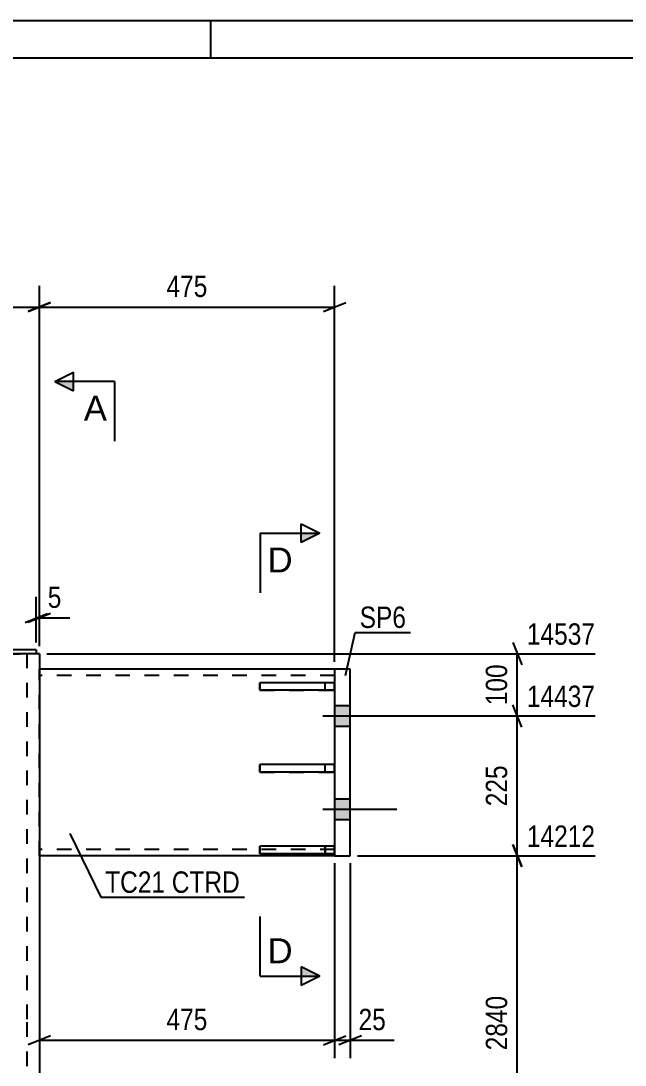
# Model space of a CAD drawing. Header units: millimetres. Extents: x -130 to 464, y -170 to 250.
# Drawn here: x 18.4 to 99.4, y 110.5 to 250.4 of the extents above; entities that cross this region are included whole.
import ezdxf

# ---------------------------------------------------------------- set-up
doc = ezdxf.new("R2010")
doc.units = ezdxf.units.MM
doc.linetypes.add('DXK_LINE_DOT2', pattern=[3.9198, 1.9599, -1.9599])
doc.styles.add('Arial', font='ARIAL.TTF', dxfattribs={"height": 0.2})
doc.styles.add('Arial Narrow', font='ARIALN.TTF', dxfattribs={"height": 0.2})

# ---------------------------------------------------------------- blocks, each defined once
blk = doc.blocks.new('Unknown-284858639-1134')
at = {"color": 5, "linetype": 'Continuous'}
for p, q in [((463.84, 250.42), (-130.16, 250.42)), ((43.84, 245.42), (43.84, 250.42)), ((458.84, 245.42), (-125.16, 245.42))]:
    blk.add_line(p, q, dxfattribs=at)
blk = doc.blocks.new('Part-284858639-1326 - 1225')
at = {"color": 2, "linetype": 'Continuous'}
for p, q in [((60.41, 139.8), (50.41, 139.8)), ((50.41, 138.8), (50.41, 139.8)), ((60.41, 138.8), (50.41, 138.8)), ((60.41, 139.8), (60.41, 138.8))]:
    blk.add_line(p, q, dxfattribs=at)
at = {"color": 7, "linetype": 'DXK_LINE_DOT2'}
blk.add_line((59.16, 138.8), (59.16, 139.8), dxfattribs=at)
blk = doc.blocks.new('Part-284858639-1327 - 1225')
at = {"color": 2, "linetype": 'Continuous'}
for p, q in [((60.41, 150.75), (50.41, 150.75)), ((50.41, 149.75), (50.41, 150.75)), ((60.41, 150.75), (60.41, 149.75)), ((60.41, 149.75), (50.41, 149.75))]:
    blk.add_line(p, q, dxfattribs=at)
at = {"color": 7, "linetype": 'DXK_LINE_DOT2'}
blk.add_line((59.16, 149.75), (59.16, 150.75), dxfattribs=at)
blk = doc.blocks.new('Part-284858639-1328 - 1225')
at = {"color": 2, "linetype": 'Continuous'}
for p, q in [((60.41, 161.71), (50.41, 161.71)), ((50.41, 160.71), (50.41, 161.71)), ((60.41, 161.71), (60.41, 160.71)), ((60.41, 160.71), (50.41, 160.71))]:
    blk.add_line(p, q, dxfattribs=at)
at = {"color": 7, "linetype": 'DXK_LINE_DOT2'}
blk.add_line((59.16, 160.71), (59.16, 161.71), dxfattribs=at)
blk = doc.blocks.new('Part-284858639-1329 - 1225')
at = {"color": 7, "linetype": 'DXK_LINE_DOT2'}
for p, q in [((60.41, 139.8), (50.41, 139.8)), ((50.41, 139.8), (50.41, 138.8)), ((50.41, 138.8), (60.41, 138.8)), ((59.16, 139.8), (59.16, 138.8)), ((60.41, 138.8), (60.41, 139.8))]:
    blk.add_line(p, q, dxfattribs=at)
blk = doc.blocks.new('Part-284858639-1394 - 1225')
at = {"color": 2, "linetype": 'Continuous'}
for p, q in [((-20.42, 166.11), (-3.17, 166.11)), ((-20.42, 166.11), (-20.42, 165.61)), ((-20.42, 165.61), (-19.02, 165.61)), ((20.42, 166.11), (3.17, 166.11)), ((20.42, 165.61), (19.02, 165.61)), ((20.42, 166.11), (20.42, 165.61))]:
    blk.add_line(p, q, dxfattribs=at)
at = {"color": 7, "linetype": 'DXK_LINE_DOT2'}
for p, q in [((-19.02, 165.61), (19.02, 165.61)), ((20.42, 166.11), (-3.17, 166.11)), ((-3.17, 166.11), (3.17, 166.11))]:
    blk.add_line(p, q, dxfattribs=at)
blk = doc.blocks.new('Part-284858639-1330 - 1225')
at = {"color": 7, "linetype": 'DXK_LINE_DOT2'}
for p, q in [((60.41, 150.75), (50.41, 150.75)), ((50.41, 150.75), (50.41, 149.75)), ((59.16, 149.75), (59.16, 150.75)), ((60.41, 149.75), (60.41, 150.75)), ((50.41, 149.75), (60.41, 149.75))]:
    blk.add_line(p, q, dxfattribs=at)
blk = doc.blocks.new('Part-284858639-1331 - 1225')
at = {"color": 7, "linetype": 'DXK_LINE_DOT2'}
for p, q in [((60.41, 161.71), (50.41, 161.71)), ((50.41, 161.71), (50.41, 160.71)), ((59.16, 160.71), (59.16, 161.71)), ((60.41, 160.71), (60.41, 161.71)), ((50.41, 160.71), (60.41, 160.71))]:
    blk.add_line(p, q, dxfattribs=at)
blk = doc.blocks.new('Part-284858639-1359 - 1225')
at = {"color": 2, "linetype": 'Continuous'}
for p, q in [((19.02, 165.61), (-17.5, 165.61)), ((20.83, 165.61), (20.42, 165.61)), ((20.83, 165.61), (20.83, 116.3)), ((20.83, 116.2), (20.83, 29.27))]:
    blk.add_line(p, q, dxfattribs=at)
at = {"color": 7, "linetype": 'DXK_LINE_DOT2'}
for p, q in [((20.42, 165.61), (18.68, 165.61)), ((19.17, 165.61), (19.17, 116.3)), ((19.17, 116.2), (19.17, 29.27))]:
    blk.add_line(p, q, dxfattribs=at)
blk = doc.blocks.new('Bolt-284858639-1363 - 1225')
at = {"linetype": 'Continuous'}
for points in [[(60.42, 158.65), (60.42, 155.9), (62.5, 155.9), (62.5, 158.65)], [(60.42, 158.65), (60.42, 155.9), (62.5, 155.9), (62.5, 158.65)], [(60.42, 146.15), (60.42, 143.4), (62.5, 143.4), (62.5, 146.15)], [(60.42, 146.15), (60.42, 143.4), (62.5, 143.4), (62.5, 146.15)]]:
    blk.add_hatch(color=1, dxfattribs=at).paths.add_polyline_path(points)
at = {"color": 1, "linetype": 'Continuous'}
for p, q in [((60.42, 158.65), (62.5, 158.65)), ((60.42, 158.65), (62.5, 158.65)), ((58.83, 157.27), (68.75, 157.27)), ((58.83, 157.27), (68.75, 157.27)), ((60.42, 155.9), (62.5, 155.9)), ((60.42, 155.9), (62.5, 155.9)), ((60.42, 146.15), (62.5, 146.15)), ((60.42, 146.15), (62.5, 146.15)), ((58.83, 144.77), (68.75, 144.77)), ((58.83, 144.77), (68.75, 144.77)), ((60.42, 143.4), (62.5, 143.4)), ((60.42, 143.4), (62.5, 143.4))]:
    blk.add_line(p, q, dxfattribs=at)
blk = doc.blocks.new('Part-284858639-1379 - 1225')
at = {"color": 2, "linetype": 'Continuous'}
for p, q in [((60.42, 163.52), (20.83, 163.52)), ((60.42, 138.52), (20.83, 138.52))]:
    blk.add_line(p, q, dxfattribs=at)
at = {"color": 7, "linetype": 'DXK_LINE_DOT2'}
for p, q in [((20.83, 138.52), (20.83, 163.52)), ((60.42, 162.69), (20.83, 162.69)), ((60.42, 163.52), (60.42, 138.52)), ((60.42, 139.36), (20.83, 139.36))]:
    blk.add_line(p, q, dxfattribs=at)
blk = doc.blocks.new('Part-284858639-1429 - 1225')
at = {"color": 2, "linetype": 'Continuous'}
for p, q in [((60.42, 163.52), (60.42, 138.52)), ((62.5, 163.52), (60.42, 163.52)), ((62.5, 138.52), (62.5, 163.52)), ((60.42, 138.52), (62.5, 138.52))]:
    blk.add_line(p, q, dxfattribs=at)
blk = doc.blocks.new('StraightDimension-284858639-10043 - 1225')
at = {"color": 7, "linetype": 'Continuous'}
for p, q in [((20.83, 137.52), (20.83, 111.4)), ((60.42, 137.52), (60.42, 111.4)), ((22.33, 114.4), (19.33, 113.2)), ((20.83, 113.8), (60.42, 113.8)), ((58.92, 113.2), (61.92, 114.4))]:
    blk.add_line(p, q, dxfattribs=at)
at = {"color": 0}
blk.add_wipeout([(43.97, 114.55), (43.97, 118.75), (37.28, 118.75), (37.28, 114.55)], dxfattribs=at)
at = {"color": 3, "style": 'Arial Narrow'}
blk.add_text('475', height=2.863, dxfattribs=at).set_placement((37.88, 115.15))
blk = doc.blocks.new('StraightDimension-284858639-1727 - 1225')
at = {"color": 7, "linetype": 'Continuous'}
for p, q in [((-86.51, 167.11), (-85.31, 164.11)), ((19.83, 165.61), (-96.35, 165.61)), ((-85.91, 157.27), (-85.91, 165.61)), ((-85.31, 155.77), (-86.51, 158.77)), ((-63.5, 157.27), (-96.35, 157.27))]:
    blk.add_line(p, q, dxfattribs=at)
at = {"color": 0, "linetype": 'Continuous'}
blk.add_wipeout([(-86.61, 166.21), (-86.61, 170.41), (-96.95, 170.41), (-96.95, 166.21)], dxfattribs=at)
at = {"color": 0}
blk.add_wipeout([(-86.66, 164.78), (-90.86, 164.78), (-90.86, 158.1), (-86.66, 158.1)], dxfattribs=at)
at = {"color": 3, "linetype": 'Continuous', "style": 'Arial Narrow'}
blk.add_text('14537', height=2.863, dxfattribs=at).set_placement((-96.35, 166.81))
at = {"color": 3, "style": 'Arial Narrow'}
blk.add_text('100', height=2.863, rotation=90.0002, dxfattribs=at).set_placement((-87.26, 158.7))
blk = doc.blocks.new('StraightDimension-284858639-1737 - 1225')
at = {"color": 7, "linetype": 'Continuous'}
for p, q in [((84.3, 167.11), (85.5, 164.11)), ((21.83, 165.61), (95.34, 165.61)), ((84.9, 157.27), (84.9, 165.61)), ((85.5, 155.77), (84.3, 158.77)), ((67.67, 157.27), (95.34, 157.27))]:
    blk.add_line(p, q, dxfattribs=at)
at = {"color": 0, "linetype": 'Continuous'}
blk.add_wipeout([(95.94, 166.21), (95.94, 170.41), (85.6, 170.41), (85.6, 166.21)], dxfattribs=at)
at = {"color": 0}
blk.add_wipeout([(84.15, 164.78), (79.95, 164.78), (79.95, 158.1), (84.15, 158.1)], dxfattribs=at)
at = {"color": 3, "linetype": 'Continuous', "style": 'Arial Narrow'}
blk.add_text('14537', height=2.863, dxfattribs=at).set_placement((86.2, 166.81))
at = {"color": 3, "style": 'Arial Narrow'}
blk.add_text('100', height=2.863, rotation=90.0002, dxfattribs=at).set_placement((83.55, 158.7))
blk = doc.blocks.new('StraightDimension-284858639-1747 - 1225')
at = {"color": 7, "linetype": 'Continuous'}
for p, q in [((85.5, 155.77), (84.3, 158.77)), ((67.67, 157.27), (95.34, 157.27)), ((84.9, 138.52), (84.9, 157.27)), ((84.3, 140.02), (85.5, 137.02)), ((63.5, 138.52), (95.34, 138.52))]:
    blk.add_line(p, q, dxfattribs=at)
at = {"color": 0}
blk.add_wipeout([(84.15, 151.24), (79.95, 151.24), (79.95, 144.56), (84.15, 144.56)], dxfattribs=at)
at = {"color": 3, "style": 'Arial Narrow'}
blk.add_text('225', height=2.863, rotation=90.0002, dxfattribs=at).set_placement((83.55, 145.16))
at = {"color": 0, "linetype": 'Continuous'}
blk.add_wipeout([(95.94, 157.87), (95.94, 162.07), (85.6, 162.07), (85.6, 157.87)], dxfattribs=at)
at = {"color": 3, "linetype": 'Continuous', "style": 'Arial Narrow'}
blk.add_text('14437', height=2.863, dxfattribs=at).set_placement((86.2, 158.47))
blk = doc.blocks.new('StraightDimension-284858639-1756 - 1225')
at = {"color": 7, "linetype": 'Continuous'}
for p, q in [((85.5, 137.02), (84.3, 140.02)), ((63.5, 138.52), (95.34, 138.52)), ((84.9, 93.7), (84.9, 138.52)), ((84.3, 95.2), (85.5, 92.2)), ((67.67, 93.7), (95.34, 93.7))]:
    blk.add_line(p, q, dxfattribs=at)
at = {"color": 0}
blk.add_wipeout([(84.15, 120.37), (79.95, 120.37), (79.95, 111.85), (84.15, 111.85)], dxfattribs=at)
at = {"color": 3, "style": 'Arial Narrow'}
blk.add_text('2840', height=2.863, rotation=90.0002, dxfattribs=at).set_placement((83.55, 112.45))
at = {"color": 0, "linetype": 'Continuous'}
blk.add_wipeout([(95.94, 139.12), (95.94, 143.32), (85.6, 143.32), (85.6, 139.12)], dxfattribs=at)
at = {"color": 3, "linetype": 'Continuous', "style": 'Arial Narrow'}
blk.add_text('14212', height=2.863, dxfattribs=at).set_placement((86.2, 139.72))
blk = doc.blocks.new('StraightDimension-284858639-1982 - 1225')
at = {"color": 7, "linetype": 'Continuous'}
for p, q in [((20.42, 167.11), (20.42, 173.25)), ((20.83, 166.61), (20.83, 173.25)), ((18.92, 169.8), (21.92, 171)), ((22.33, 171), (19.33, 169.8)), ((20.42, 170.4), (20.83, 170.4)), ((20.83, 170.4), (24.91, 170.4)), ((20.83, 170.4), (24.91, 170.4))]:
    blk.add_line(p, q, dxfattribs=at)
at = {"color": 0}
blk.add_wipeout([(24.39, 171.15), (24.39, 175.35), (21.36, 175.35), (21.36, 171.15)], dxfattribs=at)
at = {"color": 3, "style": 'Arial Narrow'}
blk.add_text('5', height=2.86, dxfattribs=at).set_placement((21.96, 171.75))
blk = doc.blocks.new('StraightDimension-284858639-4390 - 1225')
at = {"color": 7, "linetype": 'Continuous'}
for p, q in [((20.83, 166.61), (20.83, 214.92)), ((60.42, 164.52), (60.42, 214.92)), ((22.33, 212.67), (19.33, 211.47)), ((20.83, 212.07), (60.42, 212.07)), ((58.92, 211.47), (61.92, 212.67))]:
    blk.add_line(p, q, dxfattribs=at)
at = {"color": 0}
blk.add_wipeout([(43.97, 212.82), (43.97, 217.02), (37.28, 217.02), (37.28, 212.82)], dxfattribs=at)
at = {"color": 3, "style": 'Arial Narrow'}
blk.add_text('475', height=2.863, dxfattribs=at).set_placement((37.88, 213.42))
blk = doc.blocks.new('StraightDimension-284858639-4391 - 1225')
at = {"color": 7, "linetype": 'Continuous'}
for p, q in [((0, 167.11), (0, 214.92)), ((20.83, 166.61), (20.83, 214.92)), ((1.5, 212.67), (-1.5, 211.47)), ((0, 212.07), (20.83, 212.07)), ((19.33, 211.47), (22.33, 212.67))]:
    blk.add_line(p, q, dxfattribs=at)
at = {"color": 0}
blk.add_wipeout([(13.76, 212.82), (13.76, 217.02), (7.08, 217.02), (7.08, 212.82)], dxfattribs=at)
at = {"color": 3, "style": 'Arial Narrow'}
blk.add_text('250', height=2.863, dxfattribs=at).set_placement((7.68, 213.42))
blk = doc.blocks.new('StraightDimension-284858639-10042 - 1225')
at = {"color": 7, "linetype": 'Continuous'}
for p, q in [((60.42, 137.52), (60.42, 111.4)), ((62.5, 137.52), (62.5, 111.4)), ((58.92, 113.2), (61.92, 114.4)), ((60.42, 113.8), (62.5, 113.8)), ((64, 114.4), (61, 113.2)), ((62.5, 113.8), (68.41, 113.8)), ((62.5, 113.8), (68.41, 113.8))]:
    blk.add_line(p, q, dxfattribs=at)
at = {"color": 0}
blk.add_wipeout([(67.88, 114.55), (67.88, 118.75), (63.03, 118.75), (63.03, 114.55)], dxfattribs=at)
at = {"color": 3, "style": 'Arial Narrow'}
blk.add_text('25', height=2.863, dxfattribs=at).set_placement((63.63, 115.15))
blk = doc.blocks.new('SectionMark-284858639-2126 - 1225')
at = {"linetype": 'Continuous'}
blk.add_hatch(color=6, dxfattribs=at).paths.add_polyline_path([(25.4, 202.09), (25.4, 200.84), (22.9, 202.09)])
at = {"color": 6, "linetype": 'Continuous'}
for p, q in [((22.9, 202.09), (25.4, 203.34)), ((25.4, 200.84), (25.4, 203.34)), ((30.9, 202.09), (22.9, 202.09)), ((22.9, 202.09), (25.4, 200.84)), ((30.9, 202.09), (30.9, 194.09))]:
    blk.add_line(p, q, dxfattribs=at)
at = {"color": 0, "linetype": 'Continuous'}
blk.add_wipeout([(29.9, 196.84), (29.9, 200.34), (26.79, 200.34), (26.79, 196.84)], dxfattribs=at)
at = {"color": 3, "linetype": 'Continuous', "style": 'Arial'}
blk.add_text('A', height=3.34, rotation=-0.0115, dxfattribs=at).set_placement((26.79, 196.84))
blk = doc.blocks.new('Mark-284858639-1425 - 1225')
at = {"color": 0}
blk.add_wipeout([(69.99, 169.06), (69.99, 172.06), (63.78, 172.06), (63.78, 169.06)], dxfattribs=at)
blk.add_wipeout([(69.99, 169.06), (69.99, 172.06), (63.78, 172.06), (63.78, 169.06)], dxfattribs=at)
at = {"color": 30, "linetype": 'Continuous'}
for p, q in [((61.87, 162.7), (63.18, 168.46)), ((63.18, 168.46), (70.59, 168.46))]:
    blk.add_line(p, q, dxfattribs=at)
at = {"color": 3, "style": 'Arial Narrow'}
blk.add_text('SP6', height=2.863, dxfattribs=at).set_placement((63.78, 169.06))
blk = doc.blocks.new('Mark-284858639-6692 - 1225')
at = {"color": 0}
for points in [[(37.69, 133.56), (37.69, 136.56), (29.66, 136.56), (29.66, 133.56)], [(47.72, 133.56), (47.72, 136.56), (38.59, 136.56), (38.59, 133.56)]]:
    blk.add_wipeout(points, dxfattribs=at)
for points in [[(37.69, 133.56), (37.69, 136.56), (29.66, 136.56), (29.66, 133.56)], [(47.72, 133.56), (47.72, 136.56), (38.59, 136.56), (38.59, 133.56)]]:
    blk.add_wipeout(points, dxfattribs=at)
at = {"color": 30, "linetype": 'Continuous'}
for p, q in [((24.94, 141.5), (29.06, 132.96)), ((29.06, 132.96), (48.32, 132.96))]:
    blk.add_line(p, q, dxfattribs=at)
at = {"color": 3, "style": 'Arial Narrow'}
for s, p in [('TC21', (29.66, 133.56)), ('CTRD', (38.59, 133.56))]:
    blk.add_text(s, height=2.863, dxfattribs=at).set_placement(p)
blk = doc.blocks.new('SectionMark-284858639-8525 - 1225')
at = {"linetype": 'Continuous'}
for points in [[(55.92, 180.5), (55.92, 181.75), (58.42, 181.75)], [(55.92, 122.37), (55.92, 123.62), (58.42, 122.37)]]:
    blk.add_hatch(color=6, dxfattribs=at).paths.add_polyline_path(points)
at = {"color": 6, "linetype": 'Continuous'}
for p, q in [((55.92, 180.5), (55.92, 183)), ((55.92, 183), (58.42, 181.75)), ((50.42, 181.75), (50.42, 173.75)), ((50.42, 181.75), (58.42, 181.75)), ((58.42, 181.75), (55.92, 180.5)), ((50.42, 122.37), (50.42, 130.37)), ((58.42, 122.37), (55.92, 123.62)), ((55.92, 123.62), (55.92, 121.12)), ((50.42, 122.37), (58.42, 122.37)), ((58.42, 122.37), (55.92, 121.12))]:
    blk.add_line(p, q, dxfattribs=at)
at = {"color": 0, "linetype": 'Continuous'}
for points in [[(54.79, 176.5), (54.79, 180), (51.42, 180), (51.42, 176.5)], [(54.79, 124.12), (54.79, 127.62), (51.42, 127.62), (51.42, 124.12)]]:
    blk.add_wipeout(points, dxfattribs=at)
at = {"color": 3, "linetype": 'Continuous', "style": 'Arial'}
for p in [(51.42, 176.5), (51.42, 124.12)]:
    blk.add_text('D', height=3.34, dxfattribs=at).set_placement(p)

msp = doc.modelspace()

# ---------------------------------------------------------------- block references
for name in ['Unknown-284858639-1134', 'Part-284858639-1359 - 1225', 'Part-284858639-1394 - 1225', 'Part-284858639-1379 - 1225', 'Part-284858639-1429 - 1225', 'Part-284858639-1328 - 1225', 'Part-284858639-1331 - 1225', 'Bolt-284858639-1363 - 1225', 'Part-284858639-1327 - 1225', 'Part-284858639-1330 - 1225', 'Part-284858639-1326 - 1225', 'Part-284858639-1329 - 1225']:
    msp.add_blockref(name, (0, 0))

# ---------------------------------------------------------------- next in the draw order: block references
for name in ['StraightDimension-284858639-1727 - 1225', 'StraightDimension-284858639-1737 - 1225', 'StraightDimension-284858639-10043 - 1225']:
    msp.add_blockref(name, (0, 0))

# ---------------------------------------------------------------- next in the draw order: block references
for name in ['StraightDimension-284858639-1982 - 1225', 'StraightDimension-284858639-1747 - 1225']:
    msp.add_blockref(name, (0, 0))

# ---------------------------------------------------------------- next in the draw order: block references
for name in ['StraightDimension-284858639-4390 - 1225', 'StraightDimension-284858639-1756 - 1225']:
    msp.add_blockref(name, (0, 0))

# ---------------------------------------------------------------- next in the draw order: block references
for name in ['StraightDimension-284858639-4391 - 1225', 'Mark-284858639-1425 - 1225', 'StraightDimension-284858639-10042 - 1225']:
    msp.add_blockref(name, (0, 0))

# ---------------------------------------------------------------- next in the draw order: block references
for name in ['SectionMark-284858639-2126 - 1225', 'SectionMark-284858639-8525 - 1225']:
    msp.add_blockref(name, (0, 0))

# ---------------------------------------------------------------- next in the draw order: block references
msp.add_blockref('Mark-284858639-6692 - 1225', (0, 0))

doc.saveas('drawing.dxf')
